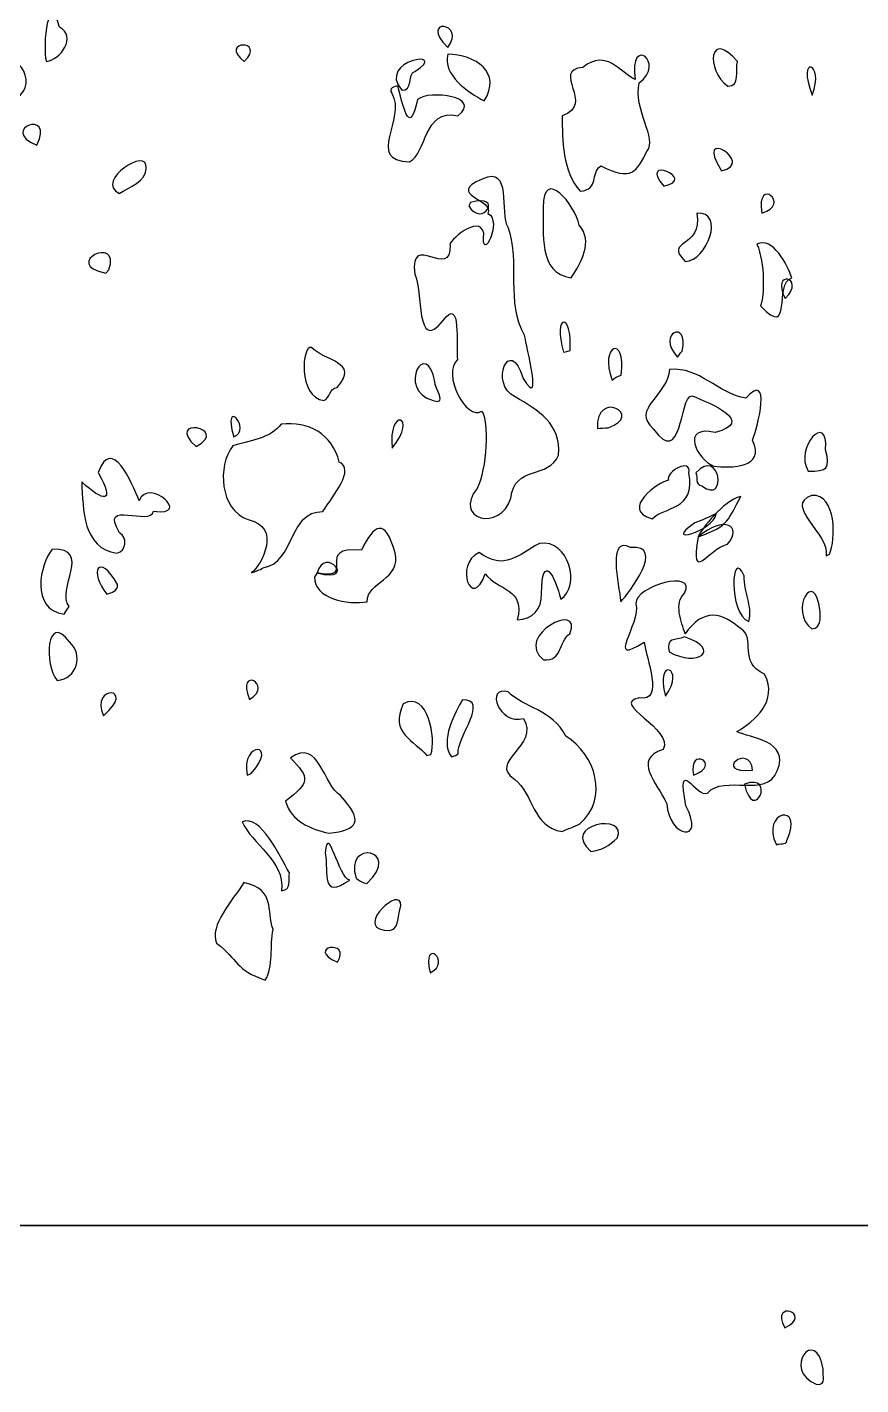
# Model space of a CAD drawing. Header units: centimetres. Extents: x -9.9 to 7.8, y -13.7 to 13.8.
# Drawn here: x -2.165 to 0.345, y 1.625 to 5.714 of the extents above; entities that cross this region are included whole.
import ezdxf

# ---------------------------------------------------------------- set-up
doc = ezdxf.new("R2010")
doc.units = ezdxf.units.CM
doc.header["$MEASUREMENT"] = 0
doc.layers.add('Layer 1', color=7, linetype='Continuous')

msp = doc.modelspace()

# ---------------------------------------------------------------- linework, layer by layer
at = {"layer": 'Layer 1'}
for points, knots in [([(-2.10691, 5.61048), (-2.12018, 5.65889), (-2.09881, 5.83327), (-2.06737, 5.71427), (-2.06737, 5.71427), (-2.01376, 5.68554), (-2.06441, 5.61632), (-2.10691, 5.61048)], [0, 0, 0, 0, 0.3333333, 0.3333333, 0.3333333, 0.3333333, 1, 1, 1, 1]), ([(-0.49963, 5.22005), (-0.55371, 5.28072), (-0.55244, 5.37234), (-0.554, 5.4474), (-0.554, 5.4474), (-0.45186, 5.48181), (-0.58987, 5.58409), (-0.49144, 5.59296), (-0.49144, 5.59296), (-0.41941, 5.65112), (-0.37769, 5.57534), (-0.33407, 5.55613), (-0.33407, 5.55613), (-0.35329, 5.69432), (-0.2395, 5.60636), (-0.32171, 5.54625), (-0.32171, 5.54625), (-0.34137, 5.46753), (-0.26549, 5.37656), (-0.29784, 5.34187), (-0.29784, 5.34187), (-0.33049, 5.27828), (-0.34284, 5.24933), (-0.43785, 5.29666), (-0.43785, 5.29666), (-0.46955, 5.27296), (-0.44143, 5.22665), (-0.49963, 5.22006), (-0.49963, 5.22006), (-0.49963, 5.22006), (-0.49963, 5.22005), (-0.49963, 5.22005)], [0, 0, 0, 0, 0.1111111, 0.1111111, 0.1111111, 0.1111111, 0.2222222, 0.2222222, 0.2222222, 0.2222222, 0.3333333, 0.3333333, 0.3333333, 0.3333333, 0.4444444, 0.4444444, 0.4444444, 0.4444444, 0.5555556, 0.5555556, 0.5555556, 0.5555556, 0.6666667, 0.6666667, 0.6666667, 0.6666667, 0.7777778, 0.7777778, 0.7777778, 0.7777778, 1, 1, 1, 1]), ([(-0.05542, 5.53635), (-0.12283, 5.58614), (-0.11147, 5.71139), (-0.02577, 5.61048), (-0.02577, 5.61048), (-0.0339, 5.58434), (-0.01536, 5.53506), (-0.05542, 5.53635)], [0, 0, 0, 0, 0.3333333, 0.3333333, 0.3333333, 0.3333333, 1, 1, 1, 1]), ([(-2.27913, 5.60307), (-2.20605, 5.66719), (-2.1203, 5.54447), (-2.19758, 5.50175), (-2.19758, 5.50175), (-2.23376, 5.5078), (-2.29613, 5.55915), (-2.27913, 5.60307)], [0, 0, 0, 0, 0.3333333, 0.3333333, 0.3333333, 0.3333333, 1, 1, 1, 1]), ([(-1.0365, 5.524), (-1.11615, 5.61527), (-0.88818, 5.65047), (-0.99709, 5.5808), (-0.99709, 5.5808), (-1.0203, 5.57429), (-1.00273, 5.52075), (-1.0365, 5.524)], [0, 0, 0, 0, 0.3333333, 0.3333333, 0.3333333, 0.3333333, 1, 1, 1, 1]), ([(-0.89771, 5.63272), (-0.8169, 5.63267), (-0.73275, 5.57755), (-0.78898, 5.49186), (-0.78898, 5.49186), (-0.8372, 5.51893), (-0.91447, 5.56905), (-0.89771, 5.63272)], [0, 0, 0, 0, 0.3333333, 0.3333333, 0.3333333, 0.3333333, 1, 1, 1, 1]), ([(-1.04827, 5.53637), (-1.02757, 5.4537), (-1.01228, 5.39219), (-0.98896, 5.49683), (-0.98896, 5.49683), (-0.95262, 5.52566), (-0.79233, 5.50561), (-0.86787, 5.44741), (-0.86787, 5.44741), (-0.97307, 5.46941), (-0.95989, 5.33464), (-1.01361, 5.30843), (-1.01361, 5.30843), (-1.14793, 5.3137), (-1.02151, 5.4376), (-1.06688, 5.51502), (-1.06688, 5.51502), (-1.07801, 5.53029), (-1.05792, 5.5363), (-1.04827, 5.53637)], [0, 0, 0, 0, 0.1666667, 0.1666667, 0.1666667, 0.1666667, 0.3333333, 0.3333333, 0.3333333, 0.3333333, 0.5, 0.5, 0.5, 0.5, 0.6666667, 0.6666667, 0.6666667, 0.6666667, 1, 1, 1, 1]), ([(-1.88765, 5.2133), (-1.9624, 5.25224), (-1.80006, 5.35597), (-1.8061, 5.2899), (-1.8061, 5.2899), (-1.80546, 5.25047), (-1.85827, 5.2313), (-1.88765, 5.2133)], [0, 0, 0, 0, 0.3333333, 0.3333333, 0.3333333, 0.3333333, 1, 1, 1, 1]), ([(-0.77751, 5.15311), (-0.75509, 5.19627), (-0.90686, 5.20861), (-0.79481, 5.2569), (-0.79481, 5.2569), (-0.70233, 5.29725), (-0.74236, 5.15667), (-0.71573, 5.10863), (-0.71573, 5.10863), (-0.67934, 5.00495), (-0.72333, 4.88576), (-0.66738, 4.78614), (-0.66738, 4.78614), (-0.661, 4.75294), (-0.61085, 4.55548), (-0.67125, 4.65641), (-0.67125, 4.65641), (-0.71074, 4.79126), (-0.7756, 4.6379), (-0.69512, 4.60038), (-0.69512, 4.60038), (-0.62722, 4.56181), (-0.55635, 4.5196), (-0.56499, 4.42566), (-0.56499, 4.42566), (-0.5924, 4.35248), (-0.6981, 4.39585), (-0.70869, 4.29601), (-0.70869, 4.29601), (-0.73811, 4.19317), (-0.88544, 4.23144), (-0.80963, 4.32528), (-0.80963, 4.32528), (-0.78118, 4.38058), (-0.77264, 4.53096), (-0.79623, 4.55733), (-0.79623, 4.55733), (-0.84091, 4.52582), (-0.91759, 4.67191), (-0.86873, 4.71302), (-0.86873, 4.71302), (-0.87489, 4.74947), (-0.85544, 4.90997), (-0.91342, 4.82941), (-0.91342, 4.82941), (-0.99435, 4.72941), (-0.97383, 4.92174), (-0.99744, 4.97027), (-0.99744, 4.97027), (-1.01413, 5.10544), (-0.88728, 4.94467), (-0.89118, 5.05923), (-0.89118, 5.05923), (-0.90011, 5.06571), (-0.80314, 5.1536), (-0.78986, 5.09383), (-0.78986, 5.09383), (-0.79953, 4.99729), (-0.73071, 5.12973), (-0.7775, 5.15314), (-0.7775, 5.15314), (-0.7775, 5.15314), (-0.77751, 5.15311), (-0.77751, 5.15311)], [0, 0, 0, 0, 0.0588235, 0.0588235, 0.0588235, 0.0588235, 0.1176471, 0.1176471, 0.1176471, 0.1176471, 0.1764706, 0.1764706, 0.1764706, 0.1764706, 0.2352941, 0.2352941, 0.2352941, 0.2352941, 0.2941176, 0.2941176, 0.2941176, 0.2941176, 0.3529412, 0.3529412, 0.3529412, 0.3529412, 0.4117647, 0.4117647, 0.4117647, 0.4117647, 0.4705882, 0.4705882, 0.4705882, 0.4705882, 0.5294118, 0.5294118, 0.5294118, 0.5294118, 0.5882353, 0.5882353, 0.5882353, 0.5882353, 0.6470588, 0.6470588, 0.6470588, 0.6470588, 0.7058824, 0.7058824, 0.7058824, 0.7058824, 0.7647059, 0.7647059, 0.7647059, 0.7647059, 0.8235294, 0.8235294, 0.8235294, 0.8235294, 0.8823529, 0.8823529, 0.8823529, 0.8823529, 1, 1, 1, 1]), ([(-0.52679, 4.95878), (-0.62734, 4.97402), (-0.609, 5.09618), (-0.61081, 5.1713), (-0.61081, 5.1713), (-0.61065, 5.29685), (-0.51483, 5.17899), (-0.50244, 5.11766), (-0.50244, 5.11766), (-0.45904, 5.06989), (-0.49778, 5.00367), (-0.52679, 4.95878)], [0, 0, 0, 0, 0.25, 0.25, 0.25, 0.25, 0.5, 0.5, 0.5, 0.5, 1, 1, 1, 1]), ([(-0.83022, 5.18612), (-0.72588, 5.21634), (-0.79485, 5.10579), (-0.83516, 5.17624), (-0.83516, 5.17624), (-0.83516, 5.17624), (-0.83022, 5.18612), (-0.83022, 5.18612)], [0, 0, 0, 0, 0.3333333, 0.3333333, 0.3333333, 0.3333333, 1, 1, 1, 1]), ([(-0.18346, 5.00821), (-0.24949, 5.07785), (-0.13117, 5.04346), (-0.14827, 5.15394), (-0.14827, 5.15394), (-0.06175, 5.16115), (-0.1181, 5.00926), (-0.18346, 5.00821)], [0, 0, 0, 0, 0.3333333, 0.3333333, 0.3333333, 0.3333333, 1, 1, 1, 1]), ([(-1.92814, 4.97361), (-2.06476, 5.00038), (-1.88189, 5.0918), (-1.91826, 4.98349), (-1.91826, 4.98349), (-1.91826, 4.98349), (-1.92814, 4.97361), (-1.92814, 4.97361)], [0, 0, 0, 0, 0.3333333, 0.3333333, 0.3333333, 0.3333333, 1, 1, 1, 1]), ([(0.13769, 4.95878), (0.08189, 4.94465), (0.14222, 4.77047), (0.04364, 4.87449), (0.04364, 4.87449), (0.05482, 4.90735), (0.05711, 5.00221), (0.03278, 5.06057), (0.03278, 5.06057), (0.07971, 5.08638), (0.12516, 4.99637), (0.13769, 4.95878)], [0, 0, 0, 0, 0.25, 0.25, 0.25, 0.25, 0.5, 0.5, 0.5, 0.5, 1, 1, 1, 1]), ([(-0.54961, 4.73522), (-0.58384, 4.85013), (-0.5228, 4.85966), (-0.52984, 4.74016), (-0.52984, 4.74016), (-0.52984, 4.74016), (-0.53972, 4.73769), (-0.53972, 4.73769), (-0.53972, 4.73769), (-0.53972, 4.73769), (-0.5496, 4.73522), (-0.5496, 4.73522), (-0.5496, 4.73522), (-0.5496, 4.73522), (-0.54961, 4.73522), (-0.54961, 4.73522)], [0, 0, 0, 0, 0.2, 0.2, 0.2, 0.2, 0.4, 0.4, 0.4, 0.4, 0.6, 0.6, 0.6, 0.6, 1, 1, 1, 1]), ([(-0.20612, 4.72039), (-0.27498, 4.79401), (-0.16964, 4.83693), (-0.19256, 4.73889), (-0.19256, 4.73889), (-0.19814, 4.73362), (-0.20139, 4.72638), (-0.20612, 4.72039)], [0, 0, 0, 0, 0.3333333, 0.3333333, 0.3333333, 0.3333333, 1, 1, 1, 1]), ([(-0.40371, 4.6512), (-0.44371, 4.75753), (-0.35931, 4.79214), (-0.37653, 4.66603), (-0.37653, 4.66603), (-0.38705, 4.66386), (-0.39504, 4.65688), (-0.40371, 4.6512)], [0, 0, 0, 0, 0.3333333, 0.3333333, 0.3333333, 0.3333333, 1, 1, 1, 1]), ([(-1.27108, 4.58942), (-1.34979, 4.59861), (-1.33788, 4.76012), (-1.3081, 4.74991), (-1.3081, 4.74991), (-1.27366, 4.7088), (-1.15981, 4.7079), (-1.23154, 4.62896), (-1.23154, 4.62896), (-1.25501, 4.6269), (-1.25293, 4.59693), (-1.27108, 4.58942)], [0, 0, 0, 0, 0.25, 0.25, 0.25, 0.25, 0.5, 0.5, 0.5, 0.5, 1, 1, 1, 1]), ([(-0.94241, 4.58942), (-1.05606, 4.62379), (-0.95993, 4.78229), (-0.93747, 4.64626), (-0.93747, 4.64626), (-0.938, 4.62676), (-0.89661, 4.57589), (-0.94241, 4.58942)], [0, 0, 0, 0, 0.3333333, 0.3333333, 0.3333333, 0.3333333, 1, 1, 1, 1]), ([(-0.09692, 4.39172), (-0.14986, 4.41318), (-0.19893, 4.51763), (-0.09363, 4.49355), (-0.09363, 4.49355), (0.03061, 4.52539), (-0.10533, 4.58101), (-0.16364, 4.60424), (-0.16364, 4.60424), (-0.20214, 4.59831), (-0.19133, 4.38274), (-0.27943, 4.50467), (-0.27943, 4.50467), (-0.34869, 4.56348), (-0.2339, 4.6078), (-0.2304, 4.68327), (-0.2304, 4.68327), (-0.13994, 4.69191), (-0.08678, 4.61167), (-0.00055, 4.59682), (-0.00055, 4.59682), (0.07694, 4.6838), (0.03617, 4.51066), (0.01934, 4.47006), (0.01934, 4.47006), (0.06052, 4.38544), (-0.04687, 4.38629), (-0.09693, 4.39171), (-0.09693, 4.39171), (-0.09693, 4.39171), (-0.09692, 4.39172), (-0.09692, 4.39172)], [0, 0, 0, 0, 0.1111111, 0.1111111, 0.1111111, 0.1111111, 0.2222222, 0.2222222, 0.2222222, 0.2222222, 0.3333333, 0.3333333, 0.3333333, 0.3333333, 0.4444444, 0.4444444, 0.4444444, 0.4444444, 0.5555556, 0.5555556, 0.5555556, 0.5555556, 0.6666667, 0.6666667, 0.6666667, 0.6666667, 0.7777778, 0.7777778, 0.7777778, 0.7777778, 1, 1, 1, 1]), ([(-0.44783, 4.5054), (-0.4539, 4.62674), (-0.30351, 4.54497), (-0.4157, 4.50787), (-0.4157, 4.50787), (-0.42641, 4.50704), (-0.43712, 4.50622), (-0.44783, 4.5054)], [0, 0, 0, 0, 0.3333333, 0.3333333, 0.3333333, 0.3333333, 1, 1, 1, 1]), ([(0.18727, 4.3769), (0.1428, 4.44745), (0.24819, 4.5603), (0.23916, 4.44115), (0.23916, 4.44115), (0.25433, 4.38407), (0.24394, 4.37641), (0.18727, 4.3769)], [0, 0, 0, 0, 0.3333333, 0.3333333, 0.3333333, 0.3333333, 1, 1, 1, 1]), ([(-1.48897, 4.0705), (-1.45864, 4.09608), (-1.3972, 4.20819), (-1.49885, 4.23113), (-1.49885, 4.23113), (-1.58531, 4.26137), (-1.5924, 4.39217), (-1.5458, 4.45354), (-1.5458, 4.45354), (-1.47386, 4.47375), (-1.43102, 4.47869), (-1.39953, 4.51851), (-1.39953, 4.51851), (-1.31872, 4.52866), (-1.24579, 4.4895), (-1.22528, 4.40448), (-1.22528, 4.40448), (-1.17609, 4.38328), (-1.2431, 4.3047), (-1.27398, 4.25585), (-1.27398, 4.25585), (-1.38018, 4.25502), (-1.3565, 4.10403), (-1.45365, 4.0857), (-1.45365, 4.0857), (-1.4648, 4.07925), (-1.47718, 4.07554), (-1.48897, 4.07051), (-1.48897, 4.07051), (-1.48897, 4.07051), (-1.48897, 4.0705), (-1.48897, 4.0705)], [0, 0, 0, 0, 0.1111111, 0.1111111, 0.1111111, 0.1111111, 0.2222222, 0.2222222, 0.2222222, 0.2222222, 0.3333333, 0.3333333, 0.3333333, 0.3333333, 0.4444444, 0.4444444, 0.4444444, 0.4444444, 0.5555556, 0.5555556, 0.5555556, 0.5555556, 0.6666667, 0.6666667, 0.6666667, 0.6666667, 0.7777778, 0.7777778, 0.7777778, 0.7777778, 1, 1, 1, 1]), ([(-1.89424, 4.12981), (-1.99877, 4.14654), (-1.99513, 4.25978), (-2.0005, 4.3448), (-2.0005, 4.3448), (-1.9349, 4.28414), (-1.89743, 4.27758), (-1.95073, 4.37267), (-1.95073, 4.37267), (-1.91077, 4.48592), (-1.8485, 4.34224), (-1.82752, 4.28796), (-1.82752, 4.28796), (-1.79915, 4.3615), (-1.6644, 4.23823), (-1.78395, 4.25688), (-1.78395, 4.25688), (-1.79068, 4.2079), (-1.94989, 4.2957), (-1.88683, 4.19158), (-1.88683, 4.19158), (-1.8617, 4.17742), (-1.8663, 4.13696), (-1.89424, 4.1298), (-1.89424, 4.1298), (-1.89424, 4.1298), (-1.89424, 4.12981), (-1.89424, 4.12981)], [0, 0, 0, 0, 0.125, 0.125, 0.125, 0.125, 0.25, 0.25, 0.25, 0.25, 0.375, 0.375, 0.375, 0.375, 0.5, 0.5, 0.5, 0.5, 0.625, 0.625, 0.625, 0.625, 0.75, 0.75, 0.75, 0.75, 1, 1, 1, 1]), ([(-0.17205, 4.37221), (-0.15129, 4.25689), (-0.24851, 4.27103), (-0.28301, 4.23304), (-0.28301, 4.23304), (-0.38226, 4.26254), (-0.26243, 4.34455), (-0.23383, 4.34997), (-0.23383, 4.34997), (-0.24189, 4.37695), (-0.1632, 4.41803), (-0.17205, 4.37221)], [0, 0, 0, 0, 0.25, 0.25, 0.25, 0.25, 0.5, 0.5, 0.5, 0.5, 1, 1, 1, 1]), ([(-0.15094, 4.37195), (-0.08073, 4.45315), (-0.05279, 4.27359), (-0.13364, 4.33241), (-0.13364, 4.33241), (-0.15538, 4.33855), (-0.14505, 4.35702), (-0.15094, 4.37195)], [0, 0, 0, 0, 0.3333333, 0.3333333, 0.3333333, 0.3333333, 1, 1, 1, 1]), ([(-0.14477, 4.17948), (-0.13379, 4.20287), (-0.06992, 4.28746), (-0.01627, 4.30057), (-0.01627, 4.30057), (-0.05585, 4.23002), (-0.04694, 4.21344), (-0.14477, 4.17948)], [0, 0, 0, 0, 0.3333333, 0.3333333, 0.3333333, 0.3333333, 1, 1, 1, 1]), ([(0.24086, 4.12239), (0.25269, 4.18875), (0.1106, 4.2729), (0.19726, 4.30383), (0.19726, 4.30383), (0.2721, 4.3101), (0.27131, 4.16845), (0.25075, 4.12733), (0.25075, 4.12733), (0.25075, 4.12733), (0.24087, 4.12239), (0.24087, 4.12239), (0.24087, 4.12239), (0.24087, 4.12239), (0.24086, 4.12239), (0.24086, 4.12239)], [0, 0, 0, 0, 0.2, 0.2, 0.2, 0.2, 0.4, 0.4, 0.4, 0.4, 0.6, 0.6, 0.6, 0.6, 1, 1, 1, 1]), ([(-1.29175, 4.07038), (-1.16657, 4.04581), (-1.30526, 4.15193), (-1.15831, 4.13957), (-1.15831, 4.13957), (-1.11862, 4.21861), (-1.08797, 4.23677), (-1.05648, 4.13134), (-1.05648, 4.13134), (-1.03738, 4.05125), (-1.14194, 4.04363), (-1.14101, 3.98389), (-1.14101, 3.98389), (-1.19863, 3.97257), (-1.3015, 3.99371), (-1.29916, 4.05802), (-1.29916, 4.05802), (-1.29916, 4.05802), (-1.29175, 4.07038), (-1.29175, 4.07038)], [0, 0, 0, 0, 0.1666667, 0.1666667, 0.1666667, 0.1666667, 0.3333333, 0.3333333, 0.3333333, 0.3333333, 0.5, 0.5, 0.5, 0.5, 0.6666667, 0.6666667, 0.6666667, 0.6666667, 1, 1, 1, 1]), ([(-0.09037, 4.24867), (-0.098, 4.19594), (-0.25635, 4.15102), (-0.15462, 4.22149), (-0.15462, 4.22149), (-0.1326, 4.22908), (-0.11154, 4.23903), (-0.09037, 4.24867)], [0, 0, 0, 0, 0.3333333, 0.3333333, 0.3333333, 0.3333333, 1, 1, 1, 1]), ([(-0.14468, 4.17923), (-0.06597, 4.24582), (-0.00924, 4.2122), (-0.05572, 4.15699), (-0.05572, 4.15699), (-0.11566, 4.14484), (-0.16833, 4.03089), (-0.14468, 4.17923)], [0, 0, 0, 0, 0.3333333, 0.3333333, 0.3333333, 0.3333333, 1, 1, 1, 1]), ([(-0.68891, 3.92953), (-0.66259, 4.02256), (-0.75021, 4.01936), (-0.78529, 4.06792), (-0.78529, 4.06792), (-0.82593, 3.95348), (-0.88005, 4.09704), (-0.80412, 4.13217), (-0.80412, 4.13217), (-0.72804, 4.0755), (-0.68549, 4.125), (-0.62219, 4.15935), (-0.62219, 4.15935), (-0.53258, 4.17339), (-0.49751, 4.02989), (-0.55794, 3.99131), (-0.55794, 3.99131), (-0.5751, 4.06017), (-0.61428, 4.13591), (-0.61634, 4.00774), (-0.61634, 4.00774), (-0.61385, 3.96266), (-0.6441, 3.92911), (-0.68891, 3.92953)], [0, 0, 0, 0, 0.1428571, 0.1428571, 0.1428571, 0.1428571, 0.2857143, 0.2857143, 0.2857143, 0.2857143, 0.4285714, 0.4285714, 0.4285714, 0.4285714, 0.5714286, 0.5714286, 0.5714286, 0.5714286, 0.7142857, 0.7142857, 0.7142857, 0.7142857, 1, 1, 1, 1]), ([(-0.37743, 3.98389), (-0.38278, 4.03707), (-0.4198, 4.18461), (-0.34778, 4.14699), (-0.34778, 4.14699), (-0.24013, 4.15669), (-0.35252, 4.01027), (-0.37743, 3.98389)], [0, 0, 0, 0, 0.3333333, 0.3333333, 0.3333333, 0.3333333, 1, 1, 1, 1]), ([(-2.05296, 3.94683), (-2.15693, 3.95958), (-2.12528, 4.09888), (-2.08909, 4.14205), (-2.08909, 4.14205), (-1.96551, 4.14661), (-2.07919, 4.01972), (-2.03814, 3.96907), (-2.03814, 3.96907), (-2.03814, 3.96907), (-2.04555, 3.95919), (-2.04555, 3.95919), (-2.04555, 3.95919), (-2.04555, 3.95919), (-2.05296, 3.94683), (-2.05296, 3.94683)], [0, 0, 0, 0, 0.2, 0.2, 0.2, 0.2, 0.4, 0.4, 0.4, 0.4, 0.6, 0.6, 0.6, 0.6, 1, 1, 1, 1]), ([(-1.92439, 4.00613), (-1.97962, 4.07323), (-1.94942, 4.13626), (-1.89226, 4.03578), (-1.89226, 4.03578), (-1.89221, 4.0153), (-1.90857, 4.01162), (-1.92439, 4.00613)], [0, 0, 0, 0, 0.3333333, 0.3333333, 0.3333333, 0.3333333, 1, 1, 1, 1]), ([(0.00798, 3.92458), (-0.05373, 3.9463), (-0.04555, 4.15417), (-0.00541, 4.06133), (-0.00541, 4.06133), (-0.00881, 4.0131), (0.02079, 3.97156), (0.00798, 3.92458)], [0, 0, 0, 0, 0.3333333, 0.3333333, 0.3333333, 0.3333333, 1, 1, 1, 1]), ([(0.19829, 3.90234), (0.12579, 3.95159), (0.20716, 4.095), (0.223, 3.95423), (0.223, 3.95423), (0.22284, 3.93376), (0.22638, 3.9032), (0.19829, 3.90234)], [0, 0, 0, 0, 0.3333333, 0.3333333, 0.3333333, 0.3333333, 1, 1, 1, 1]), ([(-0.18337, 3.88689), (-0.129, 3.96658), (-0.07116, 3.95145), (-0.01533, 3.90172), (-0.01533, 3.90172), (0.03104, 3.87338), (-0.02534, 3.80188), (0.05572, 3.76547), (0.05572, 3.76547), (0.09716, 3.68392), (0.02712, 3.62592), (-0.02769, 3.59282), (-0.02769, 3.59282), (0.01006, 3.57188), (0.13412, 3.56725), (0.0934, 3.47421), (0.0934, 3.47421), (0.06249, 3.39114), (-0.06526, 3.46518), (-0.11665, 3.40749), (-0.11665, 3.40749), (-0.14895, 3.39077), (-0.21165, 3.52736), (-0.18126, 3.36867), (-0.18126, 3.36867), (-0.12076, 3.2527), (-0.23166, 3.2736), (-0.23912, 3.37498), (-0.23912, 3.37498), (-0.26916, 3.44098), (-0.34304, 3.50792), (-0.2501, 3.53846), (-0.2501, 3.53846), (-0.21547, 3.60255), (-0.41184, 3.67606), (-0.32177, 3.69414), (-0.32177, 3.69414), (-0.24454, 3.68043), (-0.30157, 3.81452), (-0.30694, 3.86218), (-0.30694, 3.86218), (-0.42703, 3.78614), (-0.31707, 3.91476), (-0.33165, 3.97832), (-0.33165, 3.97832), (-0.33426, 4.03134), (-0.14704, 4.08256), (-0.18513, 4.00997), (-0.18513, 4.00997), (-0.21813, 3.97929), (-0.19528, 3.92318), (-0.18338, 3.88689), (-0.18338, 3.88689), (-0.18338, 3.88689), (-0.18337, 3.88689), (-0.18337, 3.88689)], [0, 0, 0, 0, 0.0666667, 0.0666667, 0.0666667, 0.0666667, 0.1333333, 0.1333333, 0.1333333, 0.1333333, 0.2, 0.2, 0.2, 0.2, 0.2666667, 0.2666667, 0.2666667, 0.2666667, 0.3333333, 0.3333333, 0.3333333, 0.3333333, 0.4, 0.4, 0.4, 0.4, 0.4666667, 0.4666667, 0.4666667, 0.4666667, 0.5333333, 0.5333333, 0.5333333, 0.5333333, 0.6, 0.6, 0.6, 0.6, 0.6666667, 0.6666667, 0.6666667, 0.6666667, 0.7333333, 0.7333333, 0.7333333, 0.7333333, 0.8, 0.8, 0.8, 0.8, 0.8666667, 0.8666667, 0.8666667, 0.8666667, 1, 1, 1, 1]), ([(-0.61011, 3.80843), (-0.70258, 3.88176), (-0.48854, 3.98882), (-0.53099, 3.88754), (-0.53099, 3.88754), (-0.56568, 3.86351), (-0.55187, 3.80432), (-0.61011, 3.80843)], [0, 0, 0, 0, 0.3333333, 0.3333333, 0.3333333, 0.3333333, 1, 1, 1, 1]), ([(-2.07413, 3.74646), (-2.1148, 3.79138), (-2.10675, 3.95658), (-2.03706, 3.8626), (-2.03706, 3.8626), (-1.99431, 3.8244), (-2.01436, 3.75161), (-2.07413, 3.74646)], [0, 0, 0, 0, 0.3333333, 0.3333333, 0.3333333, 0.3333333, 1, 1, 1, 1]), ([(-0.18507, 3.87762), (-0.07016, 3.84012), (-0.14758, 3.78408), (-0.23202, 3.83314), (-0.23202, 3.83314), (-0.24212, 3.87578), (-0.21451, 3.86749), (-0.18507, 3.87762)], [0, 0, 0, 0, 0.3333333, 0.3333333, 0.3333333, 0.3333333, 1, 1, 1, 1]), ([(-1.93514, 3.64024), (-1.97681, 3.73576), (-1.8306, 3.72943), (-1.93509, 3.64029), (-1.93509, 3.64029), (-1.93509, 3.64029), (-1.93514, 3.64024), (-1.93514, 3.64024)], [0, 0, 0, 0, 0.3333333, 0.3333333, 0.3333333, 0.3333333, 1, 1, 1, 1]), ([(-0.55382, 3.29135), (-0.64436, 3.30739), (-0.63949, 3.40368), (-0.69715, 3.4495), (-0.69715, 3.4495), (-0.77972, 3.50189), (-0.61995, 3.54903), (-0.66997, 3.63236), (-0.66997, 3.63236), (-0.74443, 3.60987), (-0.78672, 3.73186), (-0.71616, 3.71258), (-0.71616, 3.71258), (-0.66966, 3.66331), (-0.58425, 3.66008), (-0.54276, 3.57914), (-0.54276, 3.57914), (-0.4537, 3.52456), (-0.41191, 3.39013), (-0.50071, 3.31526), (-0.50071, 3.31526), (-0.51723, 3.30627), (-0.53672, 3.30026), (-0.55382, 3.29134), (-0.55382, 3.29134), (-0.55382, 3.29134), (-0.55382, 3.29135), (-0.55382, 3.29135)], [0, 0, 0, 0, 0.125, 0.125, 0.125, 0.125, 0.25, 0.25, 0.25, 0.25, 0.375, 0.375, 0.375, 0.375, 0.5, 0.5, 0.5, 0.5, 0.625, 0.625, 0.625, 0.625, 0.75, 0.75, 0.75, 0.75, 1, 1, 1, 1]), ([(-0.96132, 3.52118), (-0.99631, 3.56421), (-1.07586, 3.58757), (-1.03207, 3.67667), (-1.03207, 3.67667), (-0.95707, 3.71685), (-0.93282, 3.56989), (-0.94897, 3.52364), (-0.94897, 3.52364), (-0.94897, 3.52364), (-0.96133, 3.52117), (-0.96133, 3.52117), (-0.96133, 3.52117), (-0.96133, 3.52117), (-0.96132, 3.52118), (-0.96132, 3.52118)], [0, 0, 0, 0, 0.2, 0.2, 0.2, 0.2, 0.4, 0.4, 0.4, 0.4, 0.6, 0.6, 0.6, 0.6, 1, 1, 1, 1]), ([(-0.88718, 3.51623), (-0.92457, 3.56368), (-0.87387, 3.65311), (-0.85421, 3.68848), (-0.85421, 3.68848), (-0.77245, 3.69092), (-0.8691, 3.57924), (-0.86741, 3.52611), (-0.86741, 3.52611), (-0.86741, 3.52611), (-0.87482, 3.52117), (-0.87482, 3.52117), (-0.87482, 3.52117), (-0.87482, 3.52117), (-0.88718, 3.51623), (-0.88718, 3.51623)], [0, 0, 0, 0, 0.2, 0.2, 0.2, 0.2, 0.4, 0.4, 0.4, 0.4, 0.6, 0.6, 0.6, 0.6, 1, 1, 1, 1]), ([(-1.50253, 3.46187), (-1.5209, 3.56645), (-1.40412, 3.561), (-1.49017, 3.46681), (-1.49017, 3.46681), (-1.49017, 3.46681), (-1.50253, 3.46187), (-1.50253, 3.46187)], [0, 0, 0, 0, 0.3333333, 0.3333333, 0.3333333, 0.3333333, 1, 1, 1, 1]), ([(-1.25566, 3.28641), (-1.31032, 3.29911), (-1.36974, 3.32177), (-1.38663, 3.38279), (-1.38663, 3.38279), (-1.31313, 3.4416), (-1.31209, 3.45041), (-1.3718, 3.51376), (-1.3718, 3.51376), (-1.28528, 3.5743), (-1.273, 3.42991), (-1.22106, 3.40008), (-1.22106, 3.40008), (-1.15044, 3.32182), (-1.16757, 3.29694), (-1.25566, 3.2864), (-1.25566, 3.2864), (-1.25566, 3.2864), (-1.25566, 3.28641), (-1.25566, 3.28641)], [0, 0, 0, 0, 0.1666667, 0.1666667, 0.1666667, 0.1666667, 0.3333333, 0.3333333, 0.3333333, 0.3333333, 0.5, 0.5, 0.5, 0.5, 0.6666667, 0.6666667, 0.6666667, 0.6666667, 1, 1, 1, 1]), ([(0.09102, 3.25182), (0.0409, 3.35235), (0.17726, 3.38386), (0.12255, 3.26424), (0.12255, 3.26424), (0.12119, 3.25019), (0.09889, 3.25668), (0.09102, 3.25182)], [0, 0, 0, 0, 0.3333333, 0.3333333, 0.3333333, 0.3333333, 1, 1, 1, 1]), ([(-1.39846, 3.11344), (-1.38847, 3.20491), (-1.48963, 3.25448), (-1.51707, 3.32102), (-1.51707, 3.32102), (-1.46038, 3.34309), (-1.40735, 3.22085), (-1.37515, 3.16775), (-1.37515, 3.16775), (-1.37822, 3.14588), (-1.36756, 3.11682), (-1.39845, 3.11344), (-1.39845, 3.11344), (-1.39845, 3.11344), (-1.39846, 3.11344), (-1.39846, 3.11344)], [0, 0, 0, 0, 0.2, 0.2, 0.2, 0.2, 0.4, 0.4, 0.4, 0.4, 0.6, 0.6, 0.6, 0.6, 1, 1, 1, 1]), ([(-1.19355, 3.14557), (-1.28208, 3.08617), (-1.25574, 3.16374), (-1.26768, 3.22712), (-1.26768, 3.22712), (-1.2596, 3.32385), (-1.22703, 3.15155), (-1.19355, 3.14557)], [0, 0, 0, 0, 0.3333333, 0.3333333, 0.3333333, 0.3333333, 1, 1, 1, 1]), ([(-0.46729, 3.23205), (-0.56329, 3.31235), (-0.35324, 3.35112), (-0.38821, 3.27159), (-0.38821, 3.27159), (-0.4115, 3.24886), (-0.43478, 3.23513), (-0.46729, 3.23205)], [0, 0, 0, 0, 0.3333333, 0.3333333, 0.3333333, 0.3333333, 1, 1, 1, 1]), ([(-1.17378, 3.15051), (-1.21282, 3.27029), (-1.03118, 3.23823), (-1.14165, 3.13568), (-1.14165, 3.13568), (-1.15424, 3.13684), (-1.16405, 3.14314), (-1.17378, 3.15051)], [0, 0, 0, 0, 0.3333333, 0.3333333, 0.3333333, 0.3333333, 1, 1, 1, 1]), ([(-1.44791, 2.84408), (-1.5365, 2.87514), (-1.529, 2.90476), (-1.59434, 2.9559), (-1.59434, 2.9559), (-1.617, 3.0084), (-1.54706, 3.08263), (-1.51216, 3.13815), (-1.51216, 3.13815), (-1.41477, 3.11596), (-1.44525, 3.05502), (-1.42418, 2.99639), (-1.42418, 2.99639), (-1.43476, 2.9484), (-1.42169, 2.88448), (-1.44791, 2.84409), (-1.44791, 2.84409), (-1.44791, 2.84409), (-1.44791, 2.84408), (-1.44791, 2.84408)], [0, 0, 0, 0, 0.1666667, 0.1666667, 0.1666667, 0.1666667, 0.3333333, 0.3333333, 0.3333333, 0.3333333, 0.5, 0.5, 0.5, 0.5, 0.6666667, 0.6666667, 0.6666667, 0.6666667, 1, 1, 1, 1]), ([(-1.08963, 2.99482), (-1.17712, 3.00634), (-1.03647, 3.13239), (-1.03909, 3.06848), (-1.03909, 3.06848), (-1.05204, 3.03696), (-1.03877, 2.98457), (-1.08963, 2.99482)], [0, 0, 0, 0, 0.3333333, 0.3333333, 0.3333333, 0.3333333, 1, 1, 1, 1]), ([(2.36019, 2.10564), (2.26167, 2.16347), (2.37518, 2.20704), (2.3676, 2.10564), (2.3676, 2.10564), (2.3676, 2.10564), (2.36266, 2.10564), (2.36266, 2.10564), (2.36266, 2.10564), (2.36266, 2.10564), (-9.91368, 2.10564), (-9.91368, 2.10564), (-9.91368, 2.10564), (-9.91368, 2.10564), (2.36019, 2.10564), (2.36019, 2.10564)], [0, 0, 0, 0, 0.2, 0.2, 0.2, 0.2, 0.4, 0.4, 0.4, 0.4, 0.6, 0.6, 0.6, 0.6, 1, 1, 1, 1]), ([(0.21261, 1.62633), (0.104, 1.67008), (0.21045, 1.80662), (0.23238, 1.67234), (0.23238, 1.67234), (0.22809, 1.65127), (0.24609, 1.62529), (0.21261, 1.62633)], [0, 0, 0, 0, 0.3333333, 0.3333333, 0.3333333, 0.3333333, 1, 1, 1, 1])]:
    msp.add_open_spline(points, degree=3, knots=knots, dxfattribs=at)
for points in [[(-0.89849, 5.6525), (-0.98893, 5.74518), (-0.83865, 5.73011), (-0.89849, 5.6525)], [(-1.51136, 5.61048), (-1.59095, 5.67537), (-1.44099, 5.67874), (-1.51136, 5.61048)], [(0.19909, 5.50917), (0.14988, 5.6336), (0.23837, 5.61049), (0.19909, 5.50917)], [(-2.13542, 5.35844), (-2.25486, 5.40828), (-2.07908, 5.47027), (-2.13542, 5.35844)], [(-0.07457, 5.28183), (-0.16092, 5.42109), (0.03424, 5.30276), (-0.07457, 5.28183)], [(-0.24757, 5.23488), (-0.32888, 5.33024), (-0.14269, 5.25918), (-0.24757, 5.23488)], [(0.04702, 5.15399), (0.02911, 5.26825), (0.13898, 5.18025), (0.04702, 5.15399)], [(0.11794, 4.897), (0.07095, 4.98721), (0.18331, 4.96169), (0.11794, 4.897)], [(-1.54255, 4.48069), (-1.57907, 4.60554), (-1.48451, 4.50201), (-1.54255, 4.48069)], [(-1.65625, 4.45103), (-1.75499, 4.54193), (-1.5497, 4.5099), (-1.65625, 4.45103)], [(-1.06565, 4.44608), (-1.08005, 4.5699), (-0.98424, 4.54709), (-1.06565, 4.44608)], [(-1.29127, 4.0705), (-1.26903, 4.15509), (-1.16669, 4.03847), (-1.29127, 4.0705)], [(-0.24247, 3.69955), (-0.27639, 3.82177), (-0.17871, 3.78676), (-0.24247, 3.69955)], [(-1.49532, 3.68967), (-1.53724, 3.79332), (-1.41885, 3.73428), (-1.49532, 3.68967)], [(0.01973, 3.4767), (-0.10728, 3.46388), (0.01117, 3.56261), (0.01973, 3.4767)], [(-0.1582, 3.46187), (-0.17615, 3.55243), (-0.06894, 3.49328), (-0.1582, 3.46187)], [(-0.00527, 3.43469), (0.09435, 3.47069), (0.02221, 3.30798), (-0.00527, 3.43469)], [(-1.23058, 2.89844), (-1.33283, 2.94375), (-1.18585, 2.96979), (-1.23058, 2.89844)], [(-0.95119, 2.86632), (-0.97831, 2.97826), (-0.88185, 2.89855), (-0.95119, 2.86632)], [(0.11629, 1.79684), (0.07029, 1.88505), (0.20675, 1.84015), (0.11629, 1.79684)]]:
    msp.add_open_spline(points, degree=3, dxfattribs=at)

doc.saveas('drawing.dxf')
